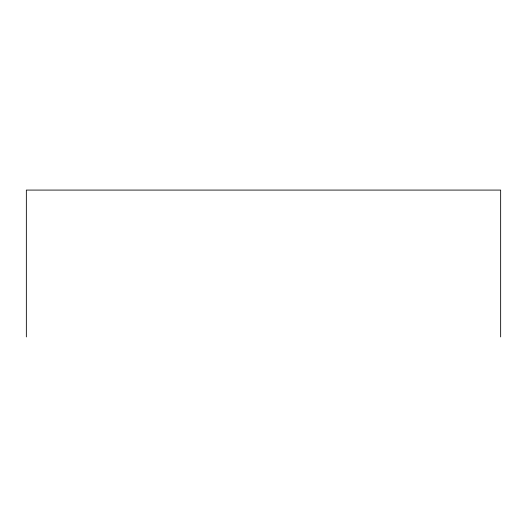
<?xml version="1.0" encoding="UTF-8"?>
<svg xmlns="http://www.w3.org/2000/svg" width="527" height="527" viewBox="0 0 527 527"><rect width="100%" height="100%" fill="white"/><g stroke="black" fill="none" stroke-linecap="round" stroke-linejoin="round"><path stroke-width="0.79" d="M500.65 336.918L500.65 190.082L26.35 190.082L26.35 336.918"/></g></svg>
